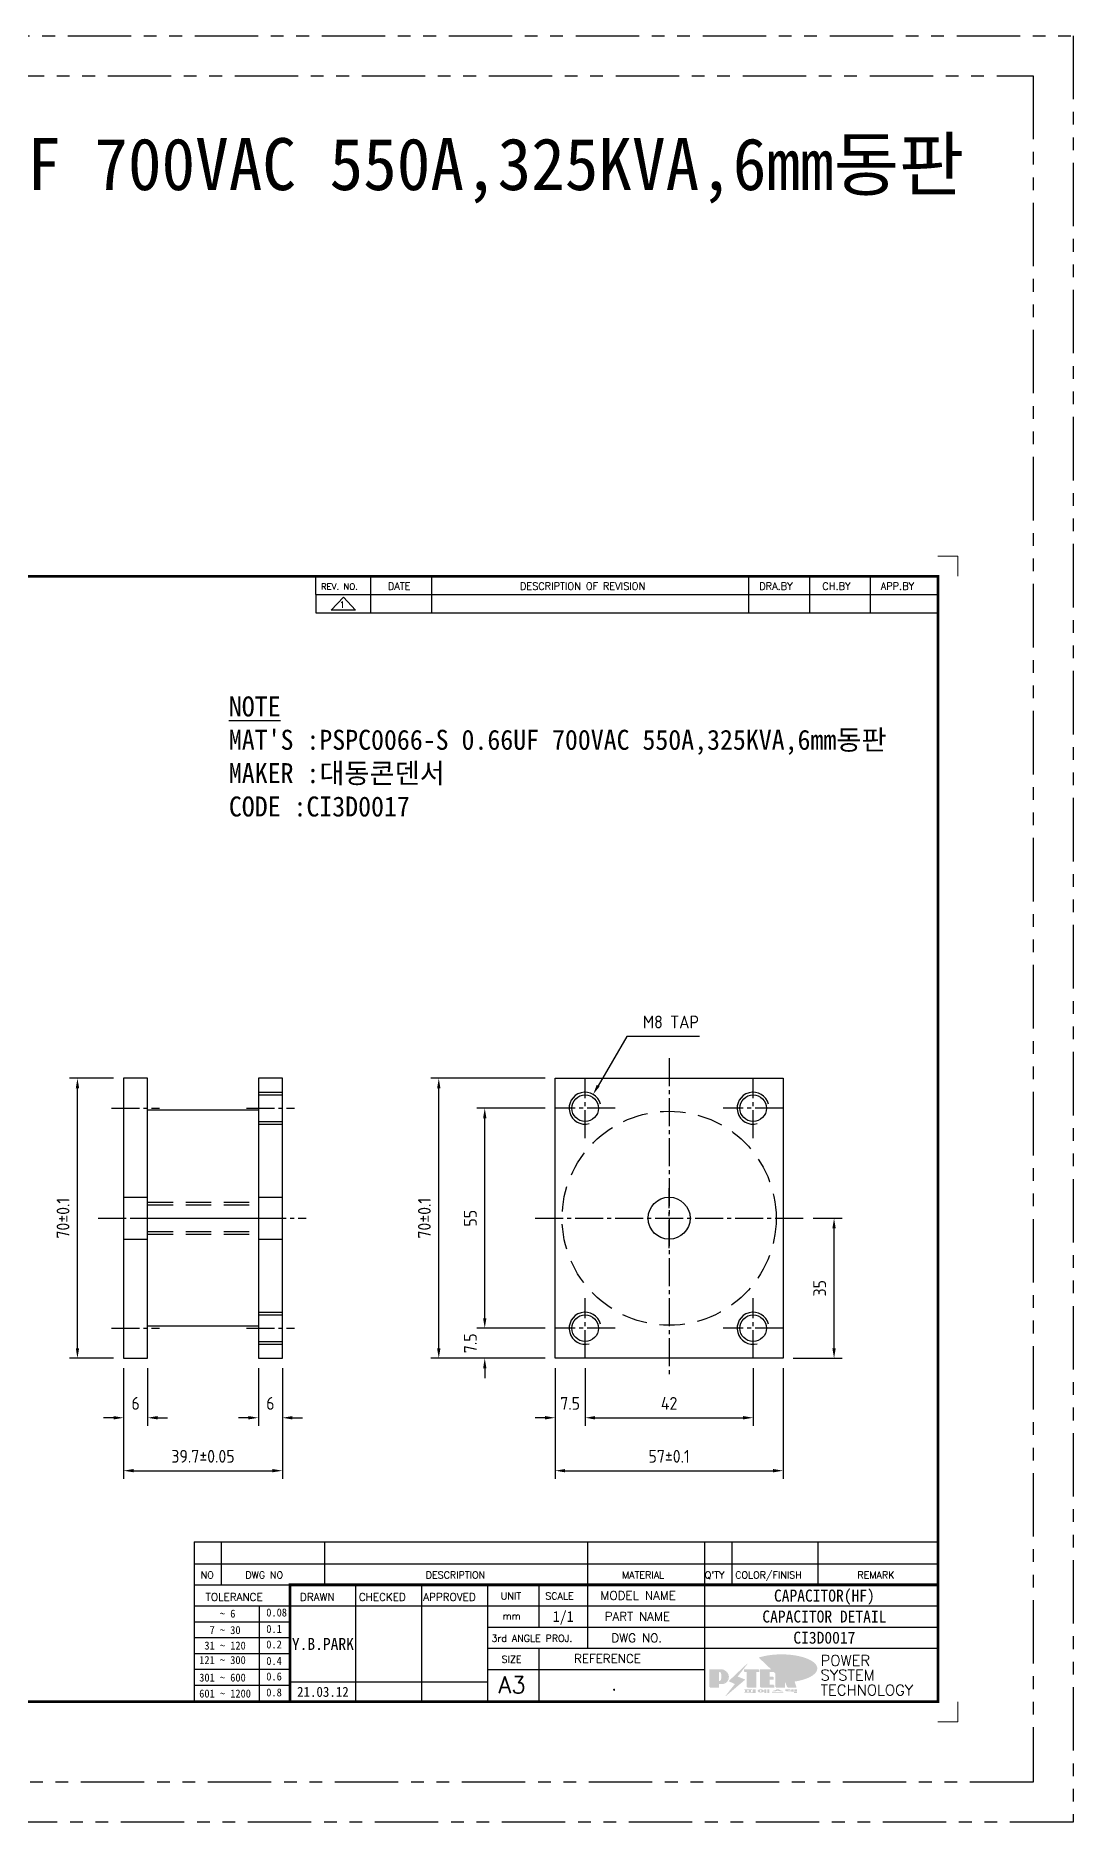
# Model space of a CAD drawing. Header units: millimetres. Extents: x -4251 to 2609, y -1673 to 4048.
# Drawn here: x -2800.1 to -2540.6, y 1455.1 to 1901.6 of the extents above; entities that cross this region are included whole.
import ezdxf
from ezdxf.enums import TextEntityAlignment as Align

# ---------------------------------------------------------------- set-up
doc = ezdxf.new("R2010")
doc.units = ezdxf.units.MM
for name, pattern in [('CENTER1', [10, 7, -1, 1, -1]), ('HIDDEN', [9.525, 6.35, -3.175]), ('PHANTOM2', [31.75, 15.875, -3.175, 3.175, -3.175, 3.175, -3.175])]:
    doc.linetypes.add(name, pattern=pattern)
doc.layers.add('FORMAT-1', color=7, linetype='Continuous')
doc.layers.add('line', color=3, linetype='Continuous')
doc.styles.add('h1', font='')
doc.styles.add('HAN', font='')
doc.styles.add('RC', font='simplex.shx')
doc.styles.add('ROMANT', font='simplex.shx')
doc.styles.add('RT', font='simplex.shx', dxfattribs={"oblique": 15})
doc.styles.get("Standard").update_dxf_attribs({"font": 'ISOCP.SHX', "bigfont": 'WHGTXT.SHX'})
doc.styles.get('h1').set_extended_font_data('New Gulim')
doc.styles.get('HAN').set_extended_font_data('GulimChe')
doc.dimstyles.new('PS-1', dxfattribs={"dimtxt": 3.2, "dimasz": 2.5, "dimexe": 2, "dimexo": 2.5, "dimgap": 2, "dimtad": 1, "dimtoh": 1, "dimrnd": 0.05, "dimzin": 12, "dimdsep": 46, "dimtxsty": 'Standard', "dimcen": 0, "dimclrt": 2, "dimazin": 3, "dimtfac": 1, "dimtofl": 0, "dimtmove": 0, "dimatfit": 3, "dimfxl": 0, "dimtolj": 1, "dimtzin": 0, "dimarcsym": 0})

# ---------------------------------------------------------------- blocks, each defined once
blk = doc.blocks.new('*D85')
at = {"color": 0, "lineweight": -2}
for p, q in [((-2778.08, 1568.55), (-2778.08, 1540.95)), ((-2738.38, 1568.55), (-2738.38, 1540.95)), ((-2775.58, 1542.95), (-2740.88, 1542.95))]:
    blk.add_line(p, q, dxfattribs=at)
at = {"color": 0}
for points in [[(-2775.58, 1543.37), (-2775.58, 1542.54), (-2778.08, 1542.95)], [(-2740.88, 1543.37), (-2740.88, 1542.54), (-2738.38, 1542.95)]]:
    blk.add_solid(points, dxfattribs=at)
at = {"layer": 'DEFPOINTS', "color": 0}
for p in [(-2778.08, 1571.05, 0), (-2738.38, 1571.05, 0), (-2738.38, 1542.95)]:
    blk.add_point(p, dxfattribs=at)
at = {"color": 2, "insert": (-2758.23, 1546.55), "char_height": 3.2, "attachment_point": 5}
blk.add_mtext('\\A1;39.7±0.05', dxfattribs=at)
blk = doc.blocks.new('*D86')
at = {"color": 0, "lineweight": -2}
for p, q in [((-2780.58, 1641.05), (-2791.62, 1641.05)), ((-2789.62, 1573.55), (-2789.62, 1638.55)), ((-2780.58, 1571.05), (-2791.62, 1571.05))]:
    blk.add_line(p, q, dxfattribs=at)
at = {"color": 0}
for points in [[(-2790.03, 1638.55), (-2789.2, 1638.55), (-2789.62, 1641.05)], [(-2790.03, 1573.55), (-2789.2, 1573.55), (-2789.62, 1571.05)]]:
    blk.add_solid(points, dxfattribs=at)
at = {"layer": 'DEFPOINTS', "color": 0}
for p in [(-2789.62, 1641.05), (-2778.08, 1641.05, 0), (-2778.08, 1571.05, 0)]:
    blk.add_point(p, dxfattribs=at)
at = {"color": 2, "insert": (-2793.22, 1606.05), "char_height": 3.2, "attachment_point": 5, "rotation": 90}
blk.add_mtext('\\A1;70±0.1', dxfattribs=at)
blk = doc.blocks.new('*D87')
at = {"color": 0, "lineweight": -2}
for p, q in [((-2778.08, 1568.55), (-2778.08, 1554.18)), ((-2772.08, 1568.55), (-2772.08, 1554.18)), ((-2780.58, 1556.18), (-2783.08, 1556.18)), ((-2769.58, 1556.18), (-2767.08, 1556.18))]:
    blk.add_line(p, q, dxfattribs=at)
at = {"color": 0}
for points in [[(-2780.58, 1556.6), (-2780.58, 1555.76), (-2778.08, 1556.18)], [(-2769.58, 1556.6), (-2769.58, 1555.76), (-2772.08, 1556.18)]]:
    blk.add_solid(points, dxfattribs=at)
at = {"layer": 'DEFPOINTS', "color": 0}
for p in [(-2778.08, 1571.05, 0), (-2772.08, 1571.05, 0), (-2778.08, 1556.18)]:
    blk.add_point(p, dxfattribs=at)
at = {"color": 2, "insert": (-2775.08, 1559.78), "char_height": 3.2, "attachment_point": 5}
blk.add_mtext('\\A1;6', dxfattribs=at)
blk = doc.blocks.new('*D88')
at = {"color": 0, "lineweight": -2}
for p, q in [((-2744.38, 1568.55), (-2744.38, 1554.18)), ((-2738.38, 1568.55), (-2738.38, 1554.18)), ((-2746.88, 1556.18), (-2749.38, 1556.18)), ((-2735.88, 1556.18), (-2733.38, 1556.18))]:
    blk.add_line(p, q, dxfattribs=at)
at = {"color": 0}
for points in [[(-2746.88, 1556.6), (-2746.88, 1555.76), (-2744.38, 1556.18)], [(-2735.88, 1556.6), (-2735.88, 1555.76), (-2738.38, 1556.18)]]:
    blk.add_solid(points, dxfattribs=at)
at = {"layer": 'DEFPOINTS', "color": 0}
for p in [(-2744.38, 1571.05, 0), (-2738.38, 1571.05, 0), (-2738.38, 1556.18)]:
    blk.add_point(p, dxfattribs=at)
at = {"color": 2, "insert": (-2741.38, 1559.78), "char_height": 3.2, "attachment_point": 5}
blk.add_mtext('\\A1;6', dxfattribs=at)
blk = doc.blocks.new('t3')
for p, q in [((0, 15.88), (46.25, 15.88)), ((0, 15.88), (0, 0)), ((46.25, 15.88), (46.25, 0)), ((0, 0), (46.25, 0))]:
    blk.add_line(p, q)
at = {"color": 1, "style": 'h1'}
for s, p in [('이도면은 (주)피에스텍의', (1.4, 11.29)), ('자산으로서 불법 유출시', (1.4, 6.41)), ('법에 의하여 처벌됨.', (1.4, 1.52))]:
    blk.add_text(s, height=3, dxfattribs=at).set_placement(p)
blk = doc.blocks.new('new LOGO')
at = {"layer": 'line'}
h = blk.add_hatch(color=1, dxfattribs=at)
h.paths.add_polyline_path([(41.5, 16.4), (54.3, 16.4, 1), (54.3, 82.9), (0, 82.9), (0, -0.1), (41.5, -0.1)])
h.paths.add_polyline_path([(41.5, 27.9), (41.5, 71.9), (43.6, 71.9, -0.414214), (54.6, 60.9), (54.6, 38.9, -0.414214), (43.6, 27.9)], flags=16)
h.paths.add_polyline_path([(214.7, 71.9), (227.5, 71.9), (227.5, 82.9), (159.7, 82.9), (159.7, 71.9), (172.5, 71.9), (172.5, -0.1), (214.7, -0.1)])
h.paths.add_polyline_path([(276, 37.4), (294.8, 37.4), (294.8, 49.1), (276, 49.1), (276, 71.9), (294.8, 71.9), (294.8, 82.9), (234.5, 82.9), (234.5, -0.1), (297, -0.1), (297, 10.9), (276, 10.9)])
h.paths.add_polyline_path([(347.2, 35.2), (359.7, -0.1), (400.5, -0.1), (379.6, 66.8), (399.7, 82.9), (380.6, 82.9), (347.2, 61.6), (347.2, 82.9), (305.5, 82.9), (305.5, -0.1), (347.2, -0.1)])
h = blk.add_hatch(color=250, dxfattribs=at)
h.paths.add_polyline_path([(44.5, 69.4), (46.6, 69.4, -0.129793), (52, 68, 0.221832), (43.6, 71.9), (41.5, 71.9), (41.5, 27.9), (43.6, 27.9, 0.02048), (44.5, 28)], flags=17)
h.paths.add_polyline_path([(44.5, 13.9), (57.3, 13.9, 0.72362), (77.1, 73.9, -0.679777), (54.3, 16.4), (41.5, 16.4), (41.5, -0.1), (3, -0.1), (3, -2.6), (44.5, -2.6)])
h.paths.add_polyline_path([(117.9, 14.2), (71.5, -44.4), (77.1, -39.6), (120.8, 15.6), (92, 28.9), (173.3, 106), (177.5, 111.4), (89.1, 27.6)])
h.paths.add_polyline_path([(162.7, 71.9), (162.7, 69.4), (172.5, 69.4), (172.5, 71.9)], flags=17)
h.paths.add_polyline_path([(217.7, 69.4), (230.5, 69.4), (230.5, 80.4), (227.5, 80.4), (227.5, 71.9), (214.7, 71.9), (214.7, -0.1), (175.5, -0.1), (175.5, -2.6), (217.7, -2.6)])
h.paths.add_polyline_path([(297.8, 46.6), (294.8, 46.6), (294.8, 37.4), (276, 37.4), (276, 10.9), (279, 10.9), (279, 34.9), (297.8, 34.9)])
h.paths.add_polyline_path([(300, 8.4), (297, 8.4), (297, -0.1), (237.5, -0.1), (237.5, -2.6), (300, -2.6)])
h.paths.add_polyline_path([(297.8, 80.4), (294.8, 80.4), (294.8, 71.9), (276, 71.9), (276, 49.1), (279, 49.1), (279, 69.4), (297.8, 69.4)])
h.paths.add_polyline_path([(350.2, 80.4), (347.2, 80.4), (347.2, 61.6), (350.2, 63.5)])
h.paths.add_polyline_path([(350.2, 26.7), (347.2, 35.2), (347.2, -0.1), (308.5, -0.1), (308.5, -2.6), (350.2, -2.6)])
h.paths.add_polyline_path([(402.7, 80.4), (396.5, 80.4), (379.6, 66.8), (400.5, -0.1), (361.8, -0.1), (362.7, -2.6), (403.5, -2.6), (382.6, 64.3)])
blk.add_hatch(color=5, dxfattribs=at).paths.add_polyline_path([(166.3, 35), (131, 49), (180.4, 112.7), (92, 28.9), (120.8, 15.6), (74.4, -43)])
h = blk.add_hatch(color=253, dxfattribs=at)
edge = h.paths.add_edge_path()
edge.add_ellipse((333.9, 86.4), major_axis=(-165.9, 0), ratio=0.39426, start_angle=111.51268, end_angle=334.46902)
edge.add_ellipse((314.1, 81.2), major_axis=(-153.7, 0), ratio=0.40699, start_angle=121.30662, end_angle=327.74369, ccw=False)
edge.add_line((394, 27.8), (394.7, 25.6))
h = blk.add_hatch(color=250, dxfattribs=at)
edge = h.paths.add_edge_path()
edge.add_ellipse((237.8, -17.6), major_axis=(-14.3, 0), ratio=0.526336, start_angle=192.2456, end_angle=269.07481)
edge.add_line((238.1, -10.1), (237.6, -10.1))
edge.add_ellipse((237.8, -17.6), major_axis=(-14.3, 0), ratio=0.526336, start_angle=270.92519, end_angle=449.07481)
edge.add_line((237.6, -25.1), (238.1, -25.1))
edge.add_ellipse((237.8, -17.6), major_axis=(-14.3, 0), ratio=0.526336, start_angle=450.92519, end_angle=527.7544)
edge.add_line((251.7, -19.2), (254.1, -19.2))
edge.add_line((254.1, -19.2), (254.1, -27.1))
edge.add_line((254.1, -27.1), (263.1, -27.1))
edge.add_line((263.1, -27.1), (263.1, -10.1))
edge.add_line((263.1, -10.1), (254.1, -10.1))
edge.add_line((254.1, -10.1), (254.1, -16))
edge.add_line((254.1, -16), (251.7, -16))
h.paths.add_polyline_path([(241, -16.4), (241, -18.7, -1), (234.4, -18.7), (234.4, -16.4, -1)], flags=16)
h.paths.add_polyline_path([(278.2, -10.1), (268.1, -10.1), (268.1, -27.1), (278.2, -27.1)])
h.paths.add_polyline_path([(310.3, -10.1), (310.3, -11.1, -0.157169), (289.3, -17.5), (294, -19.9, 0.128407), (316.3, -15.9, 0.128407), (338.6, -19.9), (343.3, -17.5, -0.157169), (322.2, -11.1), (322.2, -10.1)])
h.paths.add_polyline_path([(342.1, -25.1), (342.1, -22.3), (290.4, -22.3), (290.4, -25.1)])
h.paths.add_polyline_path([(352, -10.1), (352, -16.2, 0.414214), (354, -18.2), (378.7, -18.2), (378.7, -19.6), (390.2, -19.6), (390.2, -10.1), (378.7, -10.1), (378.7, -13.6), (374.7, -13.6), (374.7, -15.1), (378.7, -15.1), (378.7, -16.2), (364.7, -16.2), (364.7, -15.1), (371.2, -15.1), (371.2, -13.6), (364.7, -13.6), (364.7, -12.6), (374.7, -12.6), (374.7, -10.1)])
h.paths.add_polyline_path([(393.8, -10.1), (393.8, -19.6), (405, -19.6), (405, -10.1)])
h.paths.add_polyline_path([(405, -27.1), (405, -20.9), (356.8, -20.9), (356.8, -23), (391.8, -23), (391.8, -27.1)])
h.paths.add_polyline_path([(200.4, -10.1), (200.4, -22.3), (193.2, -22.3), (193.2, -12.6), (196.6, -12.6), (196.6, -10.1), (161, -10.1), (161, -12.6), (164.5, -12.6), (164.5, -22.3), (161, -22.3), (161, -25.1), (200.4, -25.1), (200.4, -27.1), (213.9, -27.1), (213.9, -10.1)])
h.paths.add_polyline_path([(182, -12.6), (175.6, -12.6), (175.6, -22.3), (182, -22.3)], flags=17)
blk = doc.blocks.new('format-3')
at = {"color": 3, "lineweight": 9}
for p, q in [((0, 286.3), (0, 291.3)), ((5, 291.3), (0, 291.3)), ((414.5, 291.3), (419.5, 291.3)), ((419.5, 286.3), (419.5, 291.3)), ((0, 5), (0, 0)), ((419.5, 5), (419.5, 0)), ((5, 0), (0, 0)), ((414.5, 0), (419.5, 0))]:
    blk.add_line(p, q, dxfattribs=at)
at = {"color": 180}
for p, q in [((258.97, 281.75), (258.97, 286.3)), ((272.71, 281.75), (272.71, 286.3)), ((287.94, 281.75), (287.94, 286.3)), ((367.22, 281.75), (367.22, 286.3)), ((382.45, 281.75), (382.45, 286.3)), ((397.61, 281.75), (397.61, 286.3)), ((258.97, 281.75), (414.5, 281.75)), ((228.5, 39.49), (228.5, 5)), ((228.5, 39.49), (414.5, 39.49)), ((235.29, 39.49), (235.29, 34.21)), ((261.24, 34.21), (261.24, 39.49)), ((326.9, 39.49), (326.9, 34.21)), ((356.11, 39.49), (356.11, 34.21)), ((362.93, 39.49), (362.93, 34.21)), ((384.48, 39.49), (384.48, 34.21)), ((228.5, 34.21), (252.48, 34.21)), ((268.96, 5), (268.96, 34.21)), ((285.45, 5), (285.45, 34.21)), ((301.94, 5), (301.94, 34.21)), ((314.72, 34.21), (314.72, 23.65)), ((326.9, 34.21), (326.9, 18.37)), ((356.11, 34.21), (356.11, 5)), ((228.5, 28.93), (252.48, 28.93)), ((244.89, 5.23), (244.89, 28.93)), ((252.48, 28.93), (414.5, 28.93)), ((228.5, 24.98), (252.48, 24.98)), ((301.94, 23.65), (414.5, 23.65)), ((228.5, 21.03), (252.48, 21.03)), ((301.94, 18.37), (414.5, 18.37)), ((314.72, 18.37), (314.72, 5)), ((228.5, 17.08), (252.48, 17.08)), ((228.5, 13.13), (252.48, 13.13)), ((228.5, 9.18), (252.48, 9.18)), ((252.48, 9.95), (301.94, 9.95)), ((301.94, 13.09), (356.11, 13.09))]:
    blk.add_line(p, q, dxfattribs=at)
at = {"const_width": 0.7}
blk.add_lwpolyline([(252.48, 5), (252.48, 34.21), (414.5, 34.21)], dxfattribs=at)
at = {"layer": 'FORMAT-1', "const_width": 0.7}
blk.add_lwpolyline([(13, 5), (13, 286.3), (414.5, 286.3), (414.5, 5)], close=True, dxfattribs=at)
blk.add_blockref('t3', (13, 5))
at = {"xscale": 0.05400000000000027, "yscale": 0.05400000000000027, "zscale": 0.05400000000000027}
blk.add_blockref('new LOGO', (357.35, 8.65), dxfattribs=at)
at = {"color": 2}
for s, height, style, p in [('REV. NO.', 1.56, 'RC', (260.23, 282.95)), ('DATE', 1.788, 'RC', (276.95, 282.94)), ('DESCRIPTION OF REVISION', 1.7875, 'RC', (309.98, 282.94)), ('DRA.BY', 1.788, 'RC', (369.83, 282.94)), ('CH.BY', 1.788, 'RC', (385.59, 282.94)), ('APP.BY', 1.788, 'RC', (400.18, 282.94)), ('NO', 1.742, 'RC', (230.16, 35.83)), ('DWG NO', 1.742, 'RC', (241.36, 35.83)), ('DESCRIPTION', 1.7424, 'RC', (286.43, 35.83)), ('MATERIAL', 1.742, 'RC', (335.52, 35.83)), ("Q'TY", 1.742, 'RC', (356.17, 35.83)), ('COLOR/FINISH', 1.7424, 'RC', (363.8, 35.83)), ('REMARK', 1.742, 'RC', (394.37, 35.83)), (' TOLERANCE', 1.9, 'RC', (230.11, 30.22)), ('DRAWN', 1.9, 'RC', (255, 30.22)), ('CHECKED', 1.9, 'RC', (269.71, 30.22)), ('APPROVED', 1.9, 'RC', (285.8, 30.22)), ('UNIT', 1.742, 'RC', (305.19, 30.55)), ('SCALE', 1.742, 'RC', (316.32, 30.55)), ('MODEL NAME', 2.178, 'RC', (330.12, 30.46)), ('    ~ 6', 2, 'HAN', (229.8, 26.03)), ('0.08', 2, 'HAN', (246.57, 26.31)), ('PART NAME', 2.178, 'RC', (331.17, 25.24)), ('  7 ~ 30', 2, 'HAN', (229.8, 21.91)), ('0.1', 2, 'HAN', (246.57, 22.2)), ('mm', 1.742, 'RC', (305.67, 25.56)), (' 31 ~ 120', 2, 'HAN', (229.8, 18.04)), ('0.2', 2, 'HAN', (246.57, 18.32)), ('3rd ANGLE PROJ.', 1.7424, 'RC', (302.87, 19.97)), ('DWG NO.', 2.178, 'RC', (332.84, 19.85)), ('121 ~ 300', 2, 'HAN', (229.8, 14.42)), ('0.4', 2, 'HAN', (246.57, 14.2)), ('SIZE', 1.742, 'RC', (305.39, 14.71)), ('REFERENCE', 2.178, 'RC', (323.52, 14.69)), ('301 ~ 600', 2, 'HAN', (229.8, 10.04)), ('0.6', 2, 'HAN', (246.57, 10.32)), ('601 ~ 1200', 2, 'HAN', (229.8, 6.05)), ('0.8', 2, 'HAN', (246.57, 6.33))]:
    blk.add_text(s, height=height, dxfattribs=dict(at, style=style)).set_placement(p)
at = {"style": 'ROMANT'}
for s, p in [('POWER', (385.15, 13.96)), ('TECHNOLOGY', (385.15, 6.56)), ('SYSTEM', (385.15, 10.31))]:
    blk.add_text(s, height=2.7, dxfattribs=at).set_placement(p)
at = {"color": 2, "lineweight": 25, "style": 'RC'}
blk.add_text('A3', height=4.182, dxfattribs=at).set_placement((304.61, 7.14))
at = {"style": 'HAN'}
for tag, height, p in [('MODEL-NAME', 3, (386.1, 31.53)), ('SCALE', 2.7, (320.81, 26.29)), ('PART-NAME', 3, (386.1, 26.29)), ('DWG-NO', 3, (386.1, 21.01)), ('DRA-BY', 3, (260.72, 19.44)), ('CH-BY', 3, (277.21, 19.44)), ('APP-BY', 3, (293.7, 19.44)), ('관련업체', 3, (333.52, 9.26)), ('DRA-DATE', 2.5, (260.72, 7.47)), ('CH-DATE', 2.5, (277.21, 7.47)), ('APP-DATE', 2.5, (293.7, 7.47))]:
    blk.add_attdef(tag, text='', height=height, dxfattribs=at).set_placement(p, align=Align.MIDDLE_CENTER)
blk = doc.blocks.new('no3')
at = {"color": 180}
for p, q in [((0, 5.5), (0, 0)), ((0, 5.5), (186, 5.5)), ((6.79, 5.5), (6.79, 0)), ((32.74, 0.11), (32.74, 5.5)), ((98.4, 5.5), (98.4, 0)), ((127.61, 5.5), (127.61, 0)), ((134.43, 5.5), (134.43, 0)), ((155.98, 5.5), (155.98, 0))]:
    blk.add_line(p, q, dxfattribs=at)
at = {"color": 2, "style": 'RT', "oblique": 15}
blk.add_attdef('NO', text='', height=1.74, dxfattribs=at).set_placement((3.38, 2.51), align=Align.MIDDLE_CENTER)
at = {"color": 2, "style": 'HAN'}
for tag, p in [('PART-NO', (19.76, 2.75)), ('MATERIAL', (111.38, 2.75)), ("Q'TY", (131.02, 2.75)), ('COLOR/FINISH', (145.2, 2.75)), ('REMARK', (170.76, 2.75))]:
    blk.add_attdef(tag, text='', height=2.9, dxfattribs=at).set_placement(p, align=Align.MIDDLE_CENTER)
blk.add_attdef('DESCRIPTION', text='', height=2.9, dxfattribs=at).set_placement((34.51, 2.75), align=Align.MIDDLE_LEFT)
blk = doc.blocks.new('re3')
at = {"color": 180}
for p, q in [((0, 0), (0, -4.55)), ((6.87, -0.64), (3.86, -3.91)), ((9.88, -3.91), (3.86, -3.91)), ((6.87, -0.64), (9.88, -3.91)), ((13.74, -4.55), (13.74, 0)), ((28.97, -4.55), (28.97, 0)), ((108.25, -4.55), (108.25, 0)), ((123.49, -4.55), (123.49, 0)), ((138.64, -4.55), (138.64, 0)), ((0, -4.55), (155.53, -4.55))]:
    blk.add_line(p, q, dxfattribs=at)
at = {"color": 2, "style": 'RC', "oblique": 15}
blk.add_attdef('REV.NO', text='', height=1.56, dxfattribs=at).set_placement((6.59, -2.56), align=Align.MIDDLE_CENTER)
blk.add_attdef('-1', text='', height=1.56, dxfattribs=at).set_placement((9.37, -1.66), align=Align.MIDDLE_LEFT)
at = {"color": 2, "style": 'HAN'}
for tag, p in [('REV.-DATE', (21.36, -2.28)), ('DRA.BY', (115.87, -2.28)), ('CH.BY', (131.07, -2.28)), ('APP.BY', (147.09, -2.28))]:
    blk.add_attdef(tag, text='', height=2.5, dxfattribs=at).set_placement(p, align=Align.MIDDLE_CENTER)
blk.add_attdef('DESCRIPTION-OF-REVISION', text='', height=2.5, dxfattribs=at).set_placement((31.61, -2.28), align=Align.MIDDLE_LEFT)
blk = doc.blocks.new('*D96')
at = {"color": 0, "lineweight": -2}
for p, q in [((-2670.19, 1568.55), (-2670.19, 1540.95)), ((-2613.19, 1568.55), (-2613.19, 1540.95)), ((-2667.69, 1542.95), (-2615.69, 1542.95))]:
    blk.add_line(p, q, dxfattribs=at)
at = {"color": 0}
for points in [[(-2667.69, 1543.37), (-2667.69, 1542.54), (-2670.19, 1542.95)], [(-2615.69, 1543.37), (-2615.69, 1542.54), (-2613.19, 1542.95)]]:
    blk.add_solid(points, dxfattribs=at)
at = {"layer": 'DEFPOINTS', "color": 0}
for p in [(-2670.19, 1571.05, 0), (-2613.19, 1571.05, 0), (-2613.19, 1542.95)]:
    blk.add_point(p, dxfattribs=at)
at = {"color": 2, "insert": (-2641.69, 1546.55), "char_height": 3.2, "attachment_point": 5}
blk.add_mtext('\\A1;57±0.1', dxfattribs=at)
blk = doc.blocks.new('*D97')
at = {"color": 0, "lineweight": -2}
for p, q in [((-2662.69, 1568.57), (-2662.69, 1554.18)), ((-2620.69, 1568.57), (-2620.69, 1554.18)), ((-2660.19, 1556.18), (-2623.19, 1556.18))]:
    blk.add_line(p, q, dxfattribs=at)
at = {"color": 0}
for points in [[(-2660.19, 1556.6), (-2660.19, 1555.76), (-2662.69, 1556.18)], [(-2623.19, 1556.6), (-2623.19, 1555.76), (-2620.69, 1556.18)]]:
    blk.add_solid(points, dxfattribs=at)
at = {"layer": 'DEFPOINTS', "color": 0}
for p in [(-2662.69, 1571.07, 0), (-2620.69, 1571.07, 0), (-2620.69, 1556.18)]:
    blk.add_point(p, dxfattribs=at)
at = {"color": 2, "insert": (-2641.69, 1559.78), "char_height": 3.2, "attachment_point": 5}
blk.add_mtext('\\A1;42', dxfattribs=at)
blk = doc.blocks.new('*D98')
at = {"color": 0, "lineweight": -2}
for p, q in [((-2672.67, 1633.55), (-2689.79, 1633.55)), ((-2687.79, 1581.05), (-2687.79, 1631.05)), ((-2672.67, 1578.55), (-2689.79, 1578.55))]:
    blk.add_line(p, q, dxfattribs=at)
at = {"color": 0}
for points in [[(-2688.2, 1631.05), (-2687.37, 1631.05), (-2687.79, 1633.55)], [(-2688.2, 1581.05), (-2687.37, 1581.05), (-2687.79, 1578.55)]]:
    blk.add_solid(points, dxfattribs=at)
at = {"layer": 'DEFPOINTS', "color": 0}
for p in [(-2687.79, 1633.55), (-2670.17, 1633.55, 0), (-2670.17, 1578.55, 0)]:
    blk.add_point(p, dxfattribs=at)
at = {"color": 2, "insert": (-2691.39, 1606.05), "char_height": 3.2, "attachment_point": 5, "rotation": 90}
blk.add_mtext('\\A1;55', dxfattribs=at)
blk = doc.blocks.new('*D99')
at = {"color": 0, "lineweight": -2}
for p, q in [((-2672.69, 1641.05), (-2701.28, 1641.05)), ((-2699.28, 1573.55), (-2699.28, 1638.55)), ((-2672.69, 1571.05), (-2701.28, 1571.05))]:
    blk.add_line(p, q, dxfattribs=at)
at = {"color": 0}
for points in [[(-2699.7, 1638.55), (-2698.87, 1638.55), (-2699.28, 1641.05)], [(-2699.7, 1573.55), (-2698.87, 1573.55), (-2699.28, 1571.05)]]:
    blk.add_solid(points, dxfattribs=at)
at = {"layer": 'DEFPOINTS', "color": 0}
for p in [(-2699.28, 1641.05), (-2670.19, 1641.05, 0), (-2670.19, 1571.05, 0)]:
    blk.add_point(p, dxfattribs=at)
at = {"color": 2, "insert": (-2702.88, 1606.05), "char_height": 3.2, "attachment_point": 5, "rotation": 90}
blk.add_mtext('\\A1;70±0.1', dxfattribs=at)
blk = doc.blocks.new('*D100')
at = {"color": 0, "lineweight": -2}
for p, q in [((-2687.79, 1581.05), (-2687.79, 1583.55)), ((-2672.67, 1578.55), (-2689.79, 1578.55)), ((-2672.69, 1571.05), (-2689.79, 1571.05)), ((-2687.79, 1568.55), (-2687.79, 1566.05))]:
    blk.add_line(p, q, dxfattribs=at)
at = {"color": 0}
for points in [[(-2688.2, 1581.05), (-2687.37, 1581.05), (-2687.79, 1578.55)], [(-2688.2, 1568.55), (-2687.37, 1568.55), (-2687.79, 1571.05)]]:
    blk.add_solid(points, dxfattribs=at)
at = {"layer": 'DEFPOINTS', "color": 0}
for p in [(-2670.17, 1578.55, 0), (-2687.79, 1571.05), (-2670.19, 1571.05, 0)]:
    blk.add_point(p, dxfattribs=at)
at = {"color": 2, "insert": (-2691.39, 1574.8), "char_height": 3.2, "attachment_point": 5, "rotation": 90}
blk.add_mtext('\\A1;7.5', dxfattribs=at)
blk = doc.blocks.new('*D101')
at = {"color": 0, "lineweight": -2}
for p, q in [((-2670.19, 1568.55), (-2670.19, 1554.18)), ((-2662.69, 1568.57), (-2662.69, 1554.18)), ((-2672.69, 1556.18), (-2675.19, 1556.18)), ((-2660.19, 1556.18), (-2657.69, 1556.18))]:
    blk.add_line(p, q, dxfattribs=at)
at = {"color": 0}
for points in [[(-2672.69, 1556.6), (-2672.69, 1555.76), (-2670.19, 1556.18)], [(-2660.19, 1556.6), (-2660.19, 1555.76), (-2662.69, 1556.18)]]:
    blk.add_solid(points, dxfattribs=at)
at = {"layer": 'DEFPOINTS', "color": 0}
for p in [(-2670.19, 1571.05, 0), (-2662.69, 1571.07, 0), (-2670.19, 1556.18)]:
    blk.add_point(p, dxfattribs=at)
at = {"color": 2, "insert": (-2666.44, 1559.78), "char_height": 3.2, "attachment_point": 5}
blk.add_mtext('\\A1;7.5', dxfattribs=at)
blk = doc.blocks.new('*D325')
at = {"color": 0, "linetype": 'ByBlock', "lineweight": -2}
for p, q in [((-2652.3, 1651.5), (-2659.43, 1639.18)), ((-2634.12, 1651.5), (-2652.3, 1651.5))]:
    blk.add_line(p, q, dxfattribs=at)
at = {"color": 0}
blk.add_solid([(-2659.79, 1639.39), (-2659.07, 1638.97), (-2660.68, 1637.02)], dxfattribs=at)
at = {"layer": 'DEFPOINTS', "color": 0}
for p in [(-2660.68, 1637.02, 0), (-2664.69, 1630.09, 0)]:
    blk.add_point(p, dxfattribs=at)
at = {"color": 2, "insert": (-2641.24, 1655.1), "char_height": 3.2, "attachment_point": 5}
blk.add_mtext('\\A1;M8 TAP', dxfattribs=at)
blk = doc.blocks.new('*D102')
at = {"color": 0, "linetype": 'ByBlock', "lineweight": -2}
for p, q in [((-2605.69, 1606.05), (-2598.46, 1606.05)), ((-2600.46, 1573.55), (-2600.46, 1603.55)), ((-2610.69, 1571.05), (-2598.46, 1571.05))]:
    blk.add_line(p, q, dxfattribs=at)
at = {"color": 0}
for points in [[(-2600.87, 1603.55), (-2600.04, 1603.55), (-2600.46, 1606.05)], [(-2600.87, 1573.55), (-2600.04, 1573.55), (-2600.46, 1571.05)]]:
    blk.add_solid(points, dxfattribs=at)
at = {"layer": 'DEFPOINTS', "color": 0}
for p in [(-2608.19, 1606.05, 0), (-2600.46, 1606.05), (-2613.19, 1571.05, 0)]:
    blk.add_point(p, dxfattribs=at)
at = {"color": 2, "insert": (-2604.06, 1588.55), "char_height": 3.2, "attachment_point": 5, "rotation": 90}
blk.add_mtext('\\A1;35', dxfattribs=at)

msp = doc.modelspace()

# ---------------------------------------------------------------- linework, layer by layer
at = {"color": 1, "linetype": 'CENTER1'}
for p, q in [((-2641.6872, 1646.054, 0), (-2641.6872, 1566.054, 0)), ((-2662.6872, 1626.0666, 0), (-2662.6872, 1641.0414, 0)), ((-2620.6872, 1626.0666, 0), (-2620.6872, 1641.0414, 0)), ((-2781.0756, 1633.554, 0), (-2769.0756, 1633.554, 0)), ((-2747.3756, 1633.554, 0), (-2735.3756, 1633.554, 0)), ((-2655.1997, 1633.554, 0), (-2670.1746, 1633.554, 0)), ((-2613.1997, 1633.554, 0), (-2628.1746, 1633.554, 0)), ((-2641.6872, 1598.5666, 0), (-2641.6872, 1613.5414, 0)), ((-2784.4756, 1606.054, 0), (-2732.4756, 1606.054, 0)), ((-2775.4756, 1606.054, 0), (-2740.9756, 1606.054, 0)), ((-2675.1872, 1606.054, 0), (-2608.1872, 1606.054, 0)), ((-2662.6872, 1571.0666, 0), (-2662.6872, 1586.0414, 0)), ((-2620.6872, 1571.0666, 0), (-2620.6872, 1586.0414, 0)), ((-2781.0756, 1578.554, 0), (-2769.0756, 1578.554, 0)), ((-2747.3756, 1578.554, 0), (-2735.3756, 1578.554, 0)), ((-2655.1997, 1578.554, 0), (-2670.1746, 1578.554, 0)), ((-2613.1997, 1578.554, 0), (-2628.1746, 1578.554, 0))]:
    msp.add_line(p, q, dxfattribs=at)
at = {"color": 2, "linetype": 'HIDDEN'}
for p, q in [((-2744.3756, 1637.554, 0), (-2738.3756, 1637.554, 0)), ((-2744.3756, 1636.8774, 0), (-2738.3756, 1636.8774, 0)), ((-2744.3756, 1630.2306, 0), (-2738.3756, 1630.2306, 0)), ((-2744.3756, 1629.554, 0), (-2738.3756, 1629.554, 0)), ((-2778.0756, 1611.304, 0), (-2772.0756, 1611.304, 0)), ((-2772.0756, 1610.054, 0), (-2744.3756, 1610.054, 0)), ((-2772.0756, 1609.3774, 0), (-2744.3756, 1609.3774, 0)), ((-2744.3756, 1611.304, 0), (-2738.3756, 1611.304, 0)), ((-2778.0756, 1600.804, 0), (-2772.0756, 1600.804, 0)), ((-2772.0756, 1602.7306, 0), (-2744.3756, 1602.7306, 0)), ((-2772.0756, 1602.054, 0), (-2744.3756, 1602.054, 0)), ((-2744.3756, 1600.804, 0), (-2738.3756, 1600.804, 0)), ((-2744.3756, 1582.554, 0), (-2738.3756, 1582.554, 0)), ((-2744.3756, 1581.8774, 0), (-2738.3756, 1581.8774, 0)), ((-2744.3756, 1575.2306, 0), (-2738.3756, 1575.2306, 0)), ((-2744.3756, 1574.554, 0), (-2738.3756, 1574.554, 0))]:
    msp.add_line(p, q, dxfattribs=at)
at = {"color": 6}
for p, q in [((-2744.3756, 1633.054, 0), (-2772.0756, 1633.054, 0)), ((-2744.3756, 1579.054, 0), (-2772.0756, 1579.054, 0))]:
    msp.add_line(p, q, dxfattribs=at)
at = {"color": 6, "linetype": 'PHANTOM2', "elevation": 0}
for points in [[(-3014.3003, 1901.6062), (-2540.6489, 1901.6062), (-2540.6489, 1455.0782), (-3014.3003, 1455.0782)], [(-3004.3003, 1891.6062), (-2550.6489, 1891.6062), (-2550.6489, 1465.0782), (-3004.3003, 1465.0782)]]:
    msp.add_lwpolyline(points, close=True, dxfattribs=at)
at = {"color": 1, "elevation": 0}
for points in [[(-2772.0756, 1641.054), (-2778.0756, 1641.054), (-2778.0756, 1571.054), (-2772.0756, 1571.054)], [(-2738.3756, 1641.054), (-2744.3756, 1641.054), (-2744.3756, 1571.054), (-2738.3756, 1571.054)], [(-2613.1872, 1571.054), (-2670.1872, 1571.054), (-2670.1872, 1641.054), (-2613.1872, 1641.054)]]:
    msp.add_lwpolyline(points, close=True, dxfattribs=at)
for centre in [(-2662.6872, 1633.554, 0), (-2620.6872, 1633.554, 0), (-2662.6872, 1578.554, 0), (-2620.6872, 1578.554, 0)]:
    msp.add_circle(centre, 3.3234)
at = {"color": 2, "linetype": 'HIDDEN'}
msp.add_circle((-2641.6872, 1606.054, 0), 26.75, dxfattribs=at)
at = {"color": 1}
msp.add_circle((-2641.6872, 1606.054, 0), 5.25, dxfattribs=at)
at = {"color": 3}
for centre in [(-2662.6872, 1633.554, 0), (-2620.6872, 1633.554, 0), (-2662.6872, 1578.554, 0), (-2620.6872, 1578.554, 0)]:
    msp.add_arc(centre, 4, 15, 285, dxfattribs=at)

# ---------------------------------------------------------------- block references
ref = msp.add_blockref('format-3', (-2988.975, 1480.2058, 0))
ref.add_attrib('DRA-DATE', '21.03.12', dxfattribs={"height": 2.5, "style": 'HAN'}).set_placement((-2728.2549, 1487.6808, 0), align=Align.MIDDLE_CENTER)
ref.add_attrib('DRA-BY', 'Y.B.PARK', dxfattribs={"height": 3, "style": 'HAN'}).set_placement((-2728.2549, 1499.6479, 0), align=Align.MIDDLE_CENTER)
ref.add_attrib('MODEL-NAME', 'CAPACITOR(HF)', dxfattribs={"height": 3, "style": 'HAN'}).set_placement((-2602.8795, 1511.7309, 0), align=Align.MIDDLE_CENTER)
ref.add_attrib('PART-NAME', 'CAPACITOR DETAIL', dxfattribs={"height": 3, "style": 'HAN'}).set_placement((-2602.8795, 1506.5, 0), align=Align.MIDDLE_CENTER)
ref.add_attrib('PART-NO', 'CI3D0017', dxfattribs={"height": 3, "style": 'HAN'}).set_placement((-2602.8795, 1501.22, 0), align=Align.MIDDLE_CENTER)
ref.add_attrib('SCALE', '1/1', dxfattribs={"height": 2.7, "style": 'HAN'}).set_placement((-2668.1669, 1506.5, 0), align=Align.MIDDLE_CENTER)
ref.add_attrib('관련업체', '.', dxfattribs={"height": 3, "style": 'HAN'}).set_placement((-2655.4517, 1489.4685, 0), align=Align.MIDDLE_CENTER)
ref = msp.add_blockref('re3', (-2730.0092, 1761.9558, 0))
ref.add_attrib('REV.NO', '1', dxfattribs={"color": 2, "height": 1.56, "style": 'RC'}).set_placement((-2723.4208, 1759.3985, 0), align=Align.MIDDLE_CENTER)
msp.add_blockref('no3', (-2760.475, 1519.7, 0))

# ---------------------------------------------------------------- texts
at = {"color": 1, "insert": (-2995.4297, 1876.0217, 0), "char_height": 13, "attachment_point": 1}
msp.add_mtext_dynamic_manual_height_columns("{\\fGulimChe|b0|i0|c129|p49;MAT'S :PSPC0066-S 0.66UF 700VAC 550A,325KVA,6mm동판\\PMAKER :대동콘덴서\\PCODE :CI3D0017\\PRev :21.03.12 }", width=536.519824, gutter_width=12.5, heights=[103.5186], dxfattribs=at)
at = {"insert": (-2751.76, 1736.467, 0), "char_height": 5, "attachment_point": 1}
msp.add_mtext_dynamic_manual_height_columns("{\\fGulimChe|b0|i0|c129|p49;\\L\\C2;NOTE\\P\\lMAT'S :PSPC0066-S 0.66UF 700VAC 550A,325KVA,6mm동판\\PMAKER :대동콘덴서\\PCODE :CI3D0017}", width=206.738192, gutter_width=12.5, heights=[104.9536], dxfattribs=at)

# ---------------------------------------------------------------- dimensions: what is measured, and where the dimension line sits
dim = msp.add_diameter_dim_2p(p1=(-2664.6904, 1630.0917, 0), p2=(-2660.6839, 1637.0162, 0), text='M8 TAP', dimstyle='PS-1', override={"dimarcsym": 1})
dim.commit()
dim.dimension.update_dxf_attribs({"geometry": '*D325', "text_midpoint": (-2641.2377, 1651.499, 0), "dimtype": 163})
for base, p1, p2, override, picture, middle in [((-2789.6153, 1641.054, 0), (-2778.0756, 1571.054, 0), (-2778.0756, 1641.054, 0), {"dimgap": 2, "dimtol": 1, "dimlim": 0, "dimtp": 0.1, "dimtm": 0.1, "dimtdec": 1}, '*D86', (-2793.2153, 1606.054, 0)), ((-2699.2838, 1641.054, 0), (-2670.1872, 1571.054, 0), (-2670.1872, 1641.054, 0), {"dimtol": 1, "dimtp": 0.1, "dimtm": 0.1, "dimtdec": 1}, '*D99', (-2702.8838, 1606.054, 0)), ((-2600.4551, 1606.054, 0), (-2613.1872, 1571.054, 0), (-2608.1872, 1606.054, 0), {"dimarcsym": 1}, '*D102', (-2604.0551, 1588.554, 0))]:
    dim = msp.add_linear_dim(base=base, p1=p1, p2=p2, angle=90, dimstyle='PS-1', override=override)
    dim.commit()
    dim.dimension.update_dxf_attribs({"geometry": picture, "text_midpoint": middle})
for base, p1, p2, angle, picture, middle in [((-2687.787, 1633.554, 0), (-2670.1746, 1578.554, 0), (-2670.1746, 1633.554, 0), 90, '*D98', (-2691.387, 1606.054, 0)), ((-2738.3756, 1556.1803, 0), (-2744.3756, 1571.054, 0), (-2738.3756, 1571.054, 0), 180, '*D88', (-2741.3756, 1559.7803, 0))]:
    dim = msp.add_linear_dim(base=base, p1=p1, p2=p2, angle=angle, dimstyle='PS-1')
    dim.commit()
    dim.dimension.update_dxf_attribs({"geometry": picture, "text_midpoint": middle})
dim = msp.add_linear_dim(base=(-2687.787, 1571.054, 0), p1=(-2670.1746, 1578.554, 0), p2=(-2670.1872, 1571.054, 0), angle=90, dimstyle='PS-1')
dim.commit()
dim.dimension.update_dxf_attribs({"geometry": '*D100', "text_midpoint": (-2687.787, 1574.804, 0), "dimtype": 160})
for base, p1, p2, picture, middle in [((-2778.0756, 1556.1803, 0), (-2772.0756, 1571.054, 0), (-2778.0756, 1571.054, 0), '*D87', (-2775.0756, 1559.7803, 0)), ((-2620.6872, 1556.1803, 0), (-2662.6872, 1571.0666, 0), (-2620.6872, 1571.0666, 0), '*D97', (-2641.6872, 1559.7806, 0))]:
    dim = msp.add_linear_dim(base=base, p1=p1, p2=p2, dimstyle='PS-1')
    dim.commit()
    dim.dimension.update_dxf_attribs({"geometry": picture, "text_midpoint": middle})
for base, p1, p2, override, picture, middle in [((-2738.3756, 1542.9525, 0), (-2778.0756, 1571.054, 0), (-2738.3756, 1571.054, 0), {"dimgap": 2, "dimtol": 1, "dimlim": 0, "dimtp": 0.05, "dimtm": 0.05, "dimtdec": 2}, '*D85', (-2758.2256, 1546.5525, 0)), ((-2613.1872, 1542.9525, 0), (-2670.1872, 1571.054, 0), (-2613.1872, 1571.054, 0), {"dimtol": 1, "dimtp": 0.1, "dimtm": 0.1, "dimtdec": 1}, '*D96', (-2641.6872, 1546.5525, 0))]:
    dim = msp.add_linear_dim(base=base, p1=p1, p2=p2, dimstyle='PS-1', override=override)
    dim.commit()
    dim.dimension.update_dxf_attribs({"geometry": picture, "text_midpoint": middle})
dim = msp.add_linear_dim(base=(-2670.1872, 1556.1803, 0), p1=(-2662.6872, 1571.0666, 0), p2=(-2670.1872, 1571.054, 0), dimstyle='PS-1')
dim.commit()
dim.dimension.update_dxf_attribs({"geometry": '*D101', "text_midpoint": (-2666.4372, 1556.1803, 0), "dimtype": 160})

doc.saveas('drawing.dxf')
